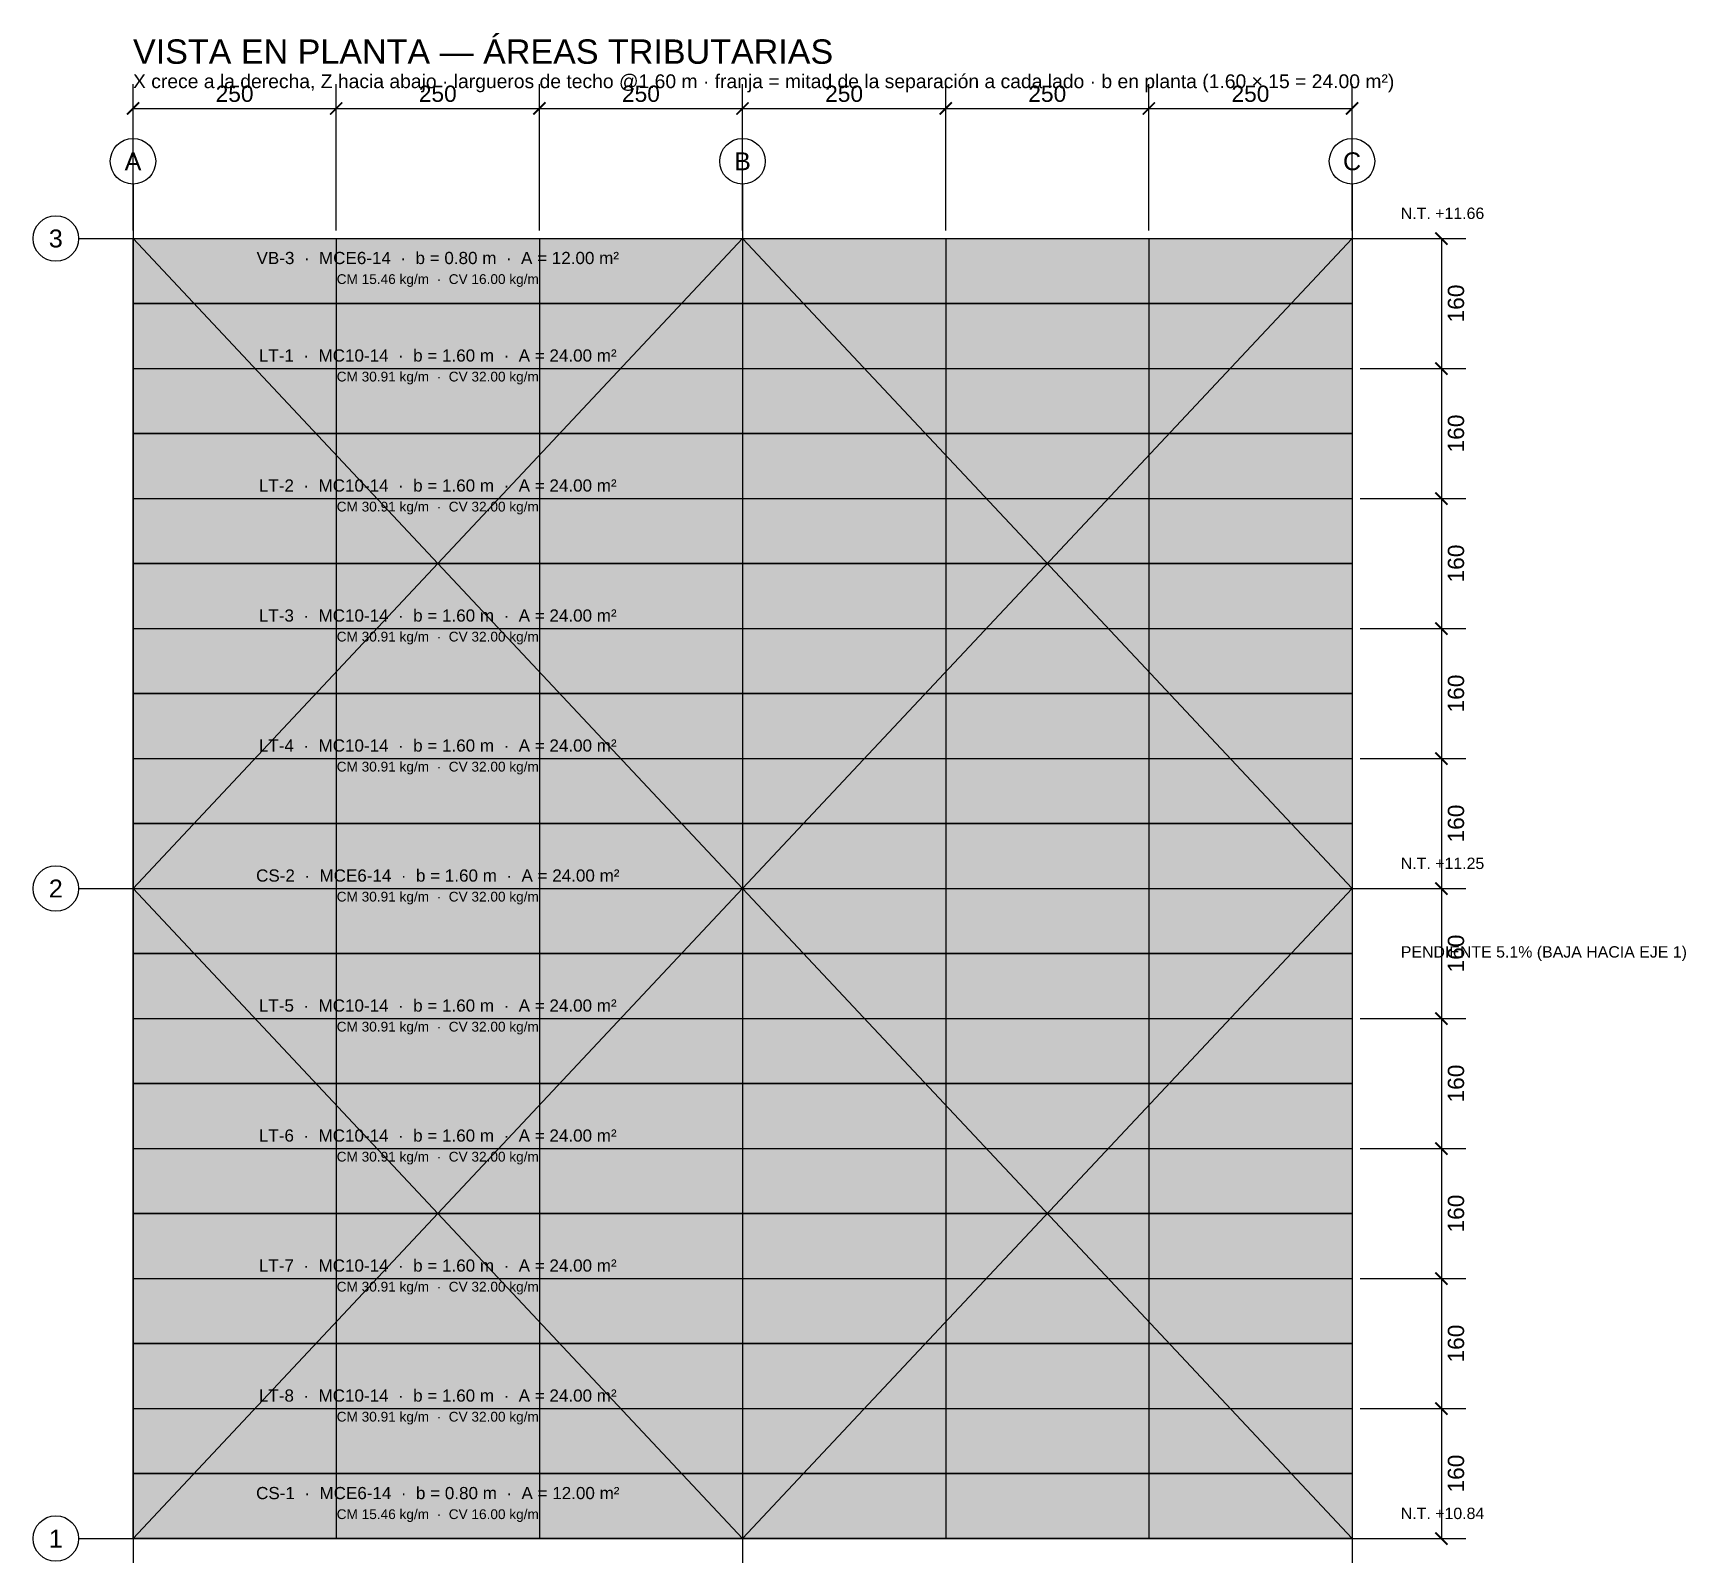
# Model space of a CAD drawing. Header units: metres. Extents: x -2.5 to 75.8, y -37.7 to 2.5.
# Drawn here: x -1.23 to 19.11, y -16.3 to 2.53 of the extents above; entities that cross this region are included whole.
import ezdxf
from ezdxf.enums import TextEntityAlignment as Align

# ---------------------------------------------------------------- set-up
doc = ezdxf.new("R2010")
doc.units = ezdxf.units.M
for name, color, linetype in [('AT-LARGUEROS', 150, 'Continuous'), ('AT-VIGAS', 30, 'Continuous'), ('COTAS', 3, 'Continuous'), ('EJES', 8, 'Continuous'), ('MC10-14', 40, 'Continuous'), ('MCE10-14', 3, 'Continuous'), ('MCE4-14', 3, 'Continuous'), ('MCE6-14', 30, 'Continuous'), ('PIPS7', 8, 'Continuous'), ('TENSORES', 1, 'Continuous'), ('TEXTO', 7, 'Continuous'), ('TEXTO-AT', 250, 'Continuous'), ('TITULOS', 2, 'Continuous')]:
    doc.layers.add(name, color=color, linetype=linetype)
doc.styles.add('ARIAL', font='arial.ttf')
doc.dimstyles.new('AT-CM', dxfattribs={"dimtxt": 0.2, "dimasz": 0.15, "dimexe": 0.3, "dimexo": 0.1, "dimgap": 0.08, "dimtad": 1, "dimdec": 0, "dimlfac": 100, "dimtxsty": 'ARIAL', "dimblk": 'ARCHTICK', "dimcen": 2.5, "dimazin": 3, "dimtfac": 1, "dimtmove": 0, "dimatfit": 3})

# ---------------------------------------------------------------- blocks, each defined once
blk = doc.blocks.new('_ARCHTICK')
at = {"color": 0, "linetype": 'BYBLOCK', "const_width": 0.15}
blk.add_lwpolyline([(-0.5, -0.5), (0.5, 0.5)], dxfattribs=at)

msp = doc.modelspace()

# ---------------------------------------------------------------- hatches: boundary and pattern name
at = {"layer": 'AT-LARGUEROS'}
for color, points in [(151, [(0, -2.4), (0, -0.8), (15, -0.8), (15, -2.4)]), (254, [(0, -2.4), (15, -2.4), (15, -4), (0, -4)]), (151, [(0, -4), (15, -4), (15, -5.6), (0, -5.6)]), (254, [(0, -5.6), (15, -5.6), (15, -7.2), (0, -7.2)]), (254, [(0, -10.4), (0, -8.8), (15, -8.8), (15, -10.4)]), (151, [(0, -12), (0, -10.4), (15, -10.4), (15, -12)]), (254, [(0, -12), (15, -12), (15, -13.6), (0, -13.6)]), (151, [(0, -13.6), (15, -13.6), (15, -15.2), (0, -15.2)])]:
    msp.add_hatch(color=color, dxfattribs=at).paths.add_polyline_path(points)
at = {"layer": 'AT-VIGAS'}
for points in [[(0, 0), (15, 0), (15, -0.8), (0, -0.8)], [(0, -8.8), (0, -7.2), (15, -7.2), (15, -8.8)], [(0, -15.2), (15, -15.2), (15, -16), (0, -16)]]:
    msp.add_hatch(color=31, dxfattribs=at).paths.add_polyline_path(points)

# ---------------------------------------------------------------- linework, layer by layer
at = {"layer": 'AT-LARGUEROS'}
for points in [[(0, -2.4), (0, -0.8), (15, -0.8), (15, -2.4)], [(0, -2.4), (15, -2.4), (15, -4), (0, -4)], [(0, -4), (15, -4), (15, -5.6), (0, -5.6)], [(0, -5.6), (15, -5.6), (15, -7.2), (0, -7.2)], [(0, -10.4), (0, -8.8), (15, -8.8), (15, -10.4)], [(0, -12), (0, -10.4), (15, -10.4), (15, -12)], [(0, -12), (15, -12), (15, -13.6), (0, -13.6)], [(0, -13.6), (15, -13.6), (15, -15.2), (0, -15.2)]]:
    msp.add_lwpolyline(points, close=True, dxfattribs=at)
at = {"layer": 'AT-VIGAS'}
for points in [[(0, 0), (15, 0), (15, -0.8), (0, -0.8)], [(0, -8.8), (0, -7.2), (15, -7.2), (15, -8.8)], [(0, -15.2), (15, -15.2), (15, -16), (0, -16)]]:
    msp.add_lwpolyline(points, close=True, dxfattribs=at)
at = {"layer": 'EJES'}
for p, q in [((0, 0.67), (0, -16.3)), ((7.5, 0.67), (7.5, -16.3)), ((15, 0.67), (15, -16.3)), ((-0.67, 0), (15.3, 0)), ((-0.67, -8), (15.3, -8)), ((-0.67, -16), (15.3, -16))]:
    msp.add_line(p, q, dxfattribs=at)
for centre in [(0, 0.95), (7.5, 0.95), (15, 0.95), (-0.95, 0), (-0.95, -8), (-0.95, -16)]:
    msp.add_circle(centre, 0.28, dxfattribs=at)
at = {"layer": 'MC10-14'}
for p, q in [((0, -1.6), (2.5, -1.6)), ((2.5, -1.6), (5, -1.6)), ((5, -1.6), (7.5, -1.6)), ((7.5, -1.6), (10, -1.6)), ((10, -1.6), (12.5, -1.6)), ((12.5, -1.6), (15, -1.6)), ((0, -3.2), (2.5, -3.2)), ((2.5, -3.2), (5, -3.2)), ((5, -3.2), (7.5, -3.2)), ((7.5, -3.2), (10, -3.2)), ((10, -3.2), (12.5, -3.2)), ((12.5, -3.2), (15, -3.2)), ((0, -4.8), (2.5, -4.8)), ((2.5, -4.8), (5, -4.8)), ((5, -4.8), (7.5, -4.8)), ((7.5, -4.8), (10, -4.8)), ((10, -4.8), (12.5, -4.8)), ((12.5, -4.8), (15, -4.8)), ((0, -6.4), (2.5, -6.4)), ((2.5, -6.4), (5, -6.4)), ((5, -6.4), (7.5, -6.4)), ((7.5, -6.4), (10, -6.4)), ((10, -6.4), (12.5, -6.4)), ((12.5, -6.4), (15, -6.4)), ((0, -9.6), (2.5, -9.6)), ((2.5, -9.6), (5, -9.6)), ((5, -9.6), (7.5, -9.6)), ((7.5, -9.6), (10, -9.6)), ((10, -9.6), (12.5, -9.6)), ((12.5, -9.6), (15, -9.6)), ((0, -11.2), (2.5, -11.2)), ((2.5, -11.2), (5, -11.2)), ((5, -11.2), (7.5, -11.2)), ((7.5, -11.2), (10, -11.2)), ((10, -11.2), (12.5, -11.2)), ((12.5, -11.2), (15, -11.2)), ((0, -12.8), (2.5, -12.8)), ((2.5, -12.8), (5, -12.8)), ((5, -12.8), (7.5, -12.8)), ((7.5, -12.8), (10, -12.8)), ((10, -12.8), (12.5, -12.8)), ((12.5, -12.8), (15, -12.8)), ((0, -14.4), (2.5, -14.4)), ((2.5, -14.4), (5, -14.4)), ((5, -14.4), (7.5, -14.4)), ((7.5, -14.4), (10, -14.4)), ((10, -14.4), (12.5, -14.4)), ((12.5, -14.4), (15, -14.4))]:
    msp.add_line(p, q, dxfattribs=at)
at = {"layer": 'MCE10-14'}
for p, q in [((0, 0), (0, -1.6)), ((15, 0), (15, -1.6)), ((0, -1.6), (0, -3.2)), ((15, -1.6), (15, -3.2)), ((0, -3.2), (0, -4.8)), ((15, -3.2), (15, -4.8)), ((0, -4.8), (0, -5.09804)), ((15, -4.8), (15, -5.09804)), ((0, -5.09804), (0, -6.4)), ((15, -5.09804), (15, -6.4)), ((0, -6.4), (0, -8)), ((15, -6.4), (15, -8)), ((0, -8), (0, -9.6)), ((15, -8), (15, -9.6)), ((0, -9.6), (0, -11.2)), ((15, -9.6), (15, -11.2)), ((0, -11.2), (0, -12.8)), ((15, -11.2), (15, -12.8)), ((0, -12.8), (0, -14.4)), ((15, -12.8), (15, -14.4)), ((0, -14.4), (0, -16)), ((15, -14.4), (15, -16))]:
    msp.add_line(p, q, dxfattribs=at)
at = {"layer": 'MCE4-14'}
for p, q in [((7.5, 0), (7.5, -1.6)), ((7.5, -1.6), (7.5, -3.2)), ((7.5, -3.2), (7.5, -4.8)), ((7.5, -4.8), (7.5, -6.4)), ((7.5, -6.4), (7.5, -8)), ((7.5, -8), (7.5, -9.6)), ((7.5, -9.6), (7.5, -11.2)), ((7.5, -11.2), (7.5, -12.8)), ((7.5, -12.8), (7.5, -14.4)), ((7.5, -14.4), (7.5, -16))]:
    msp.add_line(p, q, dxfattribs=at)
at = {"layer": 'MCE6-14'}
for p, q in [((0, 0), (2.5, 0)), ((2.5, 0), (5, 0)), ((5, 0), (7.5, 0)), ((7.5, 0), (10, 0)), ((10, 0), (12.5, 0)), ((12.5, 0), (15, 0)), ((0, -8), (1.25, -8)), ((1.25, -8), (2.5, -8)), ((2.5, -8), (3.75, -8)), ((3.75, -8), (5, -8)), ((5, -8), (6.25, -8)), ((6.25, -8), (7.5, -8)), ((7.5, -8), (8.75, -8)), ((8.75, -8), (10, -8)), ((10, -8), (11.25, -8)), ((11.25, -8), (12.5, -8)), ((12.5, -8), (13.75, -8)), ((13.75, -8), (15, -8)), ((0, -16), (1.25, -16)), ((1.25, -16), (2.5, -16)), ((2.5, -16), (3.75, -16)), ((3.75, -16), (5, -16)), ((5, -16), (6.25, -16)), ((6.25, -16), (7.5, -16)), ((7.5, -16), (8.75, -16)), ((8.75, -16), (10, -16)), ((10, -16), (11.25, -16)), ((11.25, -16), (12.5, -16)), ((12.5, -16), (13.75, -16)), ((13.75, -16), (15, -16))]:
    msp.add_line(p, q, dxfattribs=at)
at = {"layer": 'PIPS7'}
for p, q in [((2.5, 0), (2.5, -1.6)), ((5, 0), (5, -1.6)), ((10, 0), (10, -1.6)), ((12.5, 0), (12.5, -1.6)), ((2.5, -1.6), (2.5, -3.2)), ((5, -1.6), (5, -3.2)), ((10, -1.6), (10, -3.2)), ((12.5, -1.6), (12.5, -3.2)), ((2.5, -3.2), (2.5, -4.8)), ((5, -3.2), (5, -4.8)), ((10, -3.2), (10, -4.8)), ((12.5, -3.2), (12.5, -4.8)), ((2.5, -4.8), (2.5, -6.4)), ((5, -4.8), (5, -6.4)), ((10, -4.8), (10, -6.4)), ((12.5, -4.8), (12.5, -6.4)), ((2.5, -6.4), (2.5, -8)), ((5, -6.4), (5, -8)), ((10, -6.4), (10, -8)), ((12.5, -6.4), (12.5, -8)), ((2.5, -8), (2.5, -9.6)), ((5, -8), (5, -9.6)), ((10, -8), (10, -9.6)), ((12.5, -8), (12.5, -9.6)), ((2.5, -9.6), (2.5, -11.2)), ((5, -9.6), (5, -11.2)), ((10, -9.6), (10, -11.2)), ((12.5, -9.6), (12.5, -11.2)), ((2.5, -11.2), (2.5, -12.8)), ((5, -11.2), (5, -12.8)), ((10, -11.2), (10, -12.8)), ((12.5, -11.2), (12.5, -12.8)), ((2.5, -12.8), (2.5, -14.4)), ((5, -12.8), (5, -14.4)), ((10, -12.8), (10, -14.4)), ((12.5, -12.8), (12.5, -14.4)), ((2.5, -14.4), (2.5, -16)), ((5, -14.4), (5, -16)), ((10, -14.4), (10, -16)), ((12.5, -14.4), (12.5, -16))]:
    msp.add_line(p, q, dxfattribs=at)
at = {"layer": 'TENSORES'}
for p, q in [((0, 0), (7.5, -8)), ((0, -8), (7.5, 0)), ((7.5, 0), (15, -8)), ((7.5, -8), (15, 0)), ((0, -16), (7.5, -8)), ((0, -8), (7.5, -16)), ((7.5, -16), (15, -8)), ((7.5, -8), (15, -16))]:
    msp.add_line(p, q, dxfattribs=at)

# ---------------------------------------------------------------- texts
at = {"layer": 'EJES', "style": 'ARIAL'}
for s, p in [('A', (0, 0.95)), ('B', (7.5, 0.95)), ('C', (15, 0.95)), ('3', (-0.95, 0)), ('2', (-0.95, -8)), ('1', (-0.95, -16))]:
    msp.add_text(s, height=0.22, dxfattribs=at).set_placement(p, align=Align.MIDDLE_CENTER)
at = {"layer": 'TEXTO', "style": 'ARIAL'}
for s, p in [('N.T. +11.66', (15.6, 0.24)), ('N.T. +11.25', (15.6, -7.76)), ('PENDIENTE 5.1% (BAJA HACIA EJE 1)', (15.6, -8.85)), ('N.T. +10.84', (15.6, -15.76))]:
    msp.add_text(s, height=0.14, dxfattribs=at).set_placement(p)
at = {"layer": 'TEXTO-AT', "style": 'ARIAL'}
for s, p in [('VB-3  ·  MCE6-14  ·  b = 0.80 m  ·  A = 12.00 m²', (3.75, -0.36)), ('LT-1  ·  MC10-14  ·  b = 1.60 m  ·  A = 24.00 m²', (3.75, -1.56)), ('LT-2  ·  MC10-14  ·  b = 1.60 m  ·  A = 24.00 m²', (3.75, -3.16)), ('LT-3  ·  MC10-14  ·  b = 1.60 m  ·  A = 24.00 m²', (3.75, -4.76)), ('LT-4  ·  MC10-14  ·  b = 1.60 m  ·  A = 24.00 m²', (3.75, -6.36)), ('CS-2  ·  MCE6-14  ·  b = 1.60 m  ·  A = 24.00 m²', (3.75, -7.96)), ('LT-5  ·  MC10-14  ·  b = 1.60 m  ·  A = 24.00 m²', (3.75, -9.56)), ('LT-6  ·  MC10-14  ·  b = 1.60 m  ·  A = 24.00 m²', (3.75, -11.16)), ('LT-7  ·  MC10-14  ·  b = 1.60 m  ·  A = 24.00 m²', (3.75, -12.76)), ('LT-8  ·  MC10-14  ·  b = 1.60 m  ·  A = 24.00 m²', (3.75, -14.36)), ('CS-1  ·  MCE6-14  ·  b = 0.80 m  ·  A = 12.00 m²', (3.75, -15.56))]:
    msp.add_text(s, height=0.15, dxfattribs=at).set_placement(p, align=Align.BOTTOM_CENTER)
for s, p in [('CM 15.46 kg/m  ·  CV 16.00 kg/m', (3.75, -0.44)), ('CM 30.91 kg/m  ·  CV 32.00 kg/m', (3.75, -1.64)), ('CM 30.91 kg/m  ·  CV 32.00 kg/m', (3.75, -3.24)), ('CM 30.91 kg/m  ·  CV 32.00 kg/m', (3.75, -4.84)), ('CM 30.91 kg/m  ·  CV 32.00 kg/m', (3.75, -6.44)), ('CM 30.91 kg/m  ·  CV 32.00 kg/m', (3.75, -8.04)), ('CM 30.91 kg/m  ·  CV 32.00 kg/m', (3.75, -9.64)), ('CM 30.91 kg/m  ·  CV 32.00 kg/m', (3.75, -11.24)), ('CM 30.91 kg/m  ·  CV 32.00 kg/m', (3.75, -12.84)), ('CM 30.91 kg/m  ·  CV 32.00 kg/m', (3.75, -14.44)), ('CM 15.46 kg/m  ·  CV 16.00 kg/m', (3.75, -15.64))]:
    msp.add_text(s, height=0.12, dxfattribs=at).set_placement(p, align=Align.TOP_CENTER)
at = {"layer": 'TITULOS', "style": 'ARIAL'}
for s, height, p in [('VISTA EN PLANTA — ÁREAS TRIBUTARIAS', 0.3, (0, 2.15)), ('X crece a la derecha, Z hacia abajo · largueros de techo @1.60 m · franja = mitad de la separación a cada lado · b en planta (1.60 × 15 = 24.00 m²)', 0.17, (0, 1.85))]:
    msp.add_text(s, height=height, dxfattribs=at).set_placement(p)

# ---------------------------------------------------------------- dimensions: what is measured, and where the dimension line sits
at = {"layer": 'COTAS'}
for base, p1, p2 in [((0, 1.6), (0, 0), (2.5, 0)), ((2.5, 1.6), (2.5, 0), (5, 0)), ((5, 1.6), (5, 0), (7.5, 0)), ((7.5, 1.6), (7.5, 0), (10, 0)), ((10, 1.6), (10, 0), (12.5, 0)), ((12.5, 1.6), (12.5, 0), (15, 0))]:
    msp.add_linear_dim(base=base, p1=p1, p2=p2, dimstyle='AT-CM', dxfattribs=at).render()
for base, p1, p2 in [((16.1, 0), (15, 0), (15, -1.6)), ((16.1, -1.6), (15, -1.6), (15, -3.2)), ((16.1, -3.2), (15, -3.2), (15, -4.8)), ((16.1, -4.8), (15, -4.8), (15, -6.4)), ((16.1, -6.4), (15, -6.4), (15, -8)), ((16.1, -8), (15, -8), (15, -9.6)), ((16.1, -9.6), (15, -9.6), (15, -11.2)), ((16.1, -11.2), (15, -11.2), (15, -12.8)), ((16.1, -12.8), (15, -12.8), (15, -14.4)), ((16.1, -14.4), (15, -14.4), (15, -16))]:
    msp.add_linear_dim(base=base, p1=p1, p2=p2, angle=90, dimstyle='AT-CM', dxfattribs=at).render()

doc.saveas('drawing.dxf')
